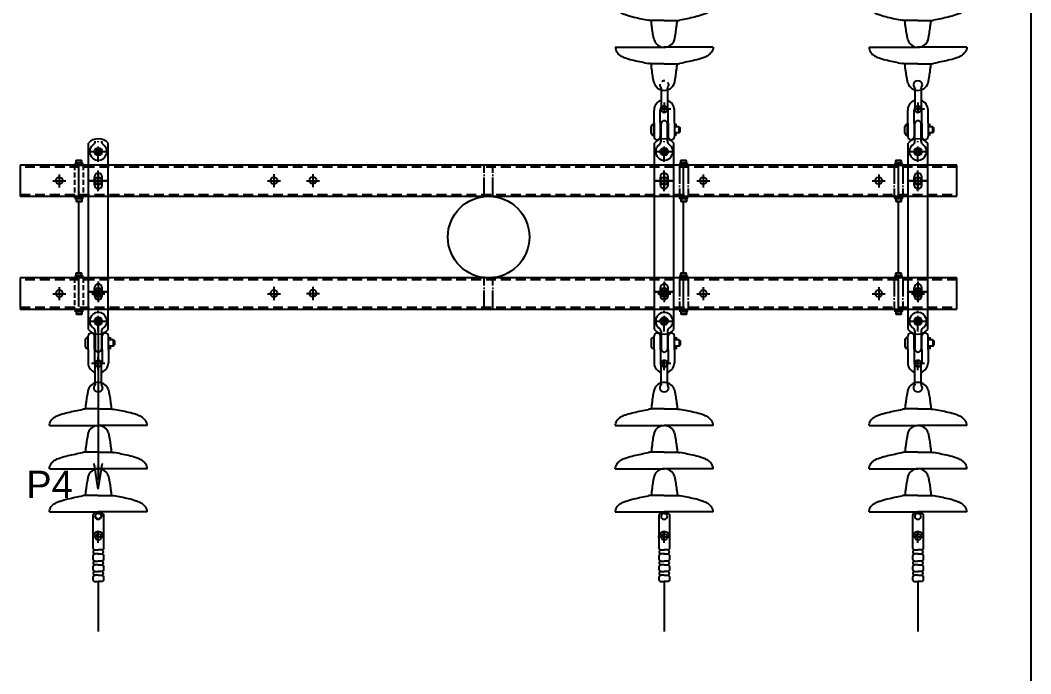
# Model space of a CAD drawing. Header units: millimetres. Extents: x 2635 to 48045, y -9970 to 7555.
# Drawn here: x 38176 to 40765, y 2027 to 3700 of the extents above; entities that cross this region are included whole.
import ezdxf

# ---------------------------------------------------------------- set-up
doc = ezdxf.new("R2010")
doc.units = ezdxf.units.MM
for name, pattern in [('ACAD_ISO03W100', [30, 12, -18]), ('ACAD_ISO04W100', [30, 24, -3, 0, -3]), ('DASHDOTX2', [50.8, 25.4, -12.7, 0, -12.7]), ('DASHED2', [9.525, 6.35, -3.175])]:
    doc.linetypes.add(name, pattern=pattern)
doc.styles.add('Standard_1', font='VHELVEN_0.TTF')

msp = doc.modelspace()

# ---------------------------------------------------------------- hatches: boundary and pattern name
h = msp.add_hatch(color=140)
edge = h.paths.add_edge_path()
edge.add_arc((38376.257, 3363.887), 9.957, 0, 360)
h = msp.add_hatch(color=140)
edge = h.paths.add_edge_path()
edge.add_arc((39826.257, 3363.887), 9.957, 0, 360)
h = msp.add_hatch(color=140)
edge = h.paths.add_edge_path()
edge.add_arc((40476.257, 3363.887), 9.957, 0, 360)
h = msp.add_hatch(color=6)
h.paths.add_polyline_path([(38365.492, 2565.374), (38376.287, 2555.285), (38387.081, 2565.374), (38376.287, 2499.832)])
edge = h.paths.add_edge_path()
edge.add_line((38376.287, 2929.887), (38376.287, 2522.689))
h = msp.add_hatch(color=140)
edge = h.paths.add_edge_path()
edge.add_arc((38376.287, 2929.887), 9.957, 0, 360)
h = msp.add_hatch(color=140)
edge = h.paths.add_edge_path()
edge.add_arc((39826.287, 2929.887), 9.957, 0, 360)
h = msp.add_hatch(color=140)
edge = h.paths.add_edge_path()
edge.add_arc((40476.287, 2929.887), 9.957, 0, 360)

# ---------------------------------------------------------------- linework, layer by layer
at = {"color": 2}
for p, q in [((40765.404, 7365.957), (40765.404, 365.957)), ((38326.562, 3052.68), (38326.562, 3236.465)), ((39875.796, 3052.68), (39875.796, 3236.465)), ((40426.562, 3052.68), (40426.562, 3236.465))]:
    msp.add_line(p, q, dxfattribs=at)
at = {"color": 140}
for p, q in [((39818.257, 3525.484), (39818.257, 3526.702)), ((39818.257, 3525.484), (39818.257, 3472.427)), ((39834.257, 3525.484), (39834.257, 3526.702)), ((39834.257, 3525.484), (39834.257, 3472.427)), ((40468.257, 3525.484), (40468.257, 3526.702)), ((40468.257, 3525.484), (40468.257, 3472.427)), ((40484.257, 3525.484), (40484.257, 3526.702)), ((40484.257, 3525.484), (40484.257, 3472.427)), ((39800.257, 3436.391), (39800.257, 3470.427)), ((39816.257, 3436.391), (39816.257, 3470.427)), ((39836.257, 3436.391), (39836.257, 3470.427)), ((39852.257, 3436.391), (39852.257, 3470.427)), ((40450.257, 3436.391), (40450.257, 3470.427)), ((40466.257, 3436.391), (40466.257, 3470.427)), ((40486.257, 3436.391), (40486.257, 3470.427)), ((40502.257, 3436.391), (40502.257, 3470.427)), ((39792.763, 3411.482), (39792.763, 3428.303)), ((39797.763, 3433.303), (39798.55, 3433.303)), ((39799.233, 3402.355), (39799.233, 3436.391)), ((39800.257, 3436.391), (39800.257, 3402.355)), ((39816.257, 3436.391), (39816.257, 3402.355)), ((39818.257, 3427.639), (39816.257, 3427.639)), ((39818.257, 3390.487), (39818.257, 3435.035)), ((39834.257, 3390.487), (39834.257, 3435.035)), ((39836.257, 3427.639), (39834.257, 3427.639)), ((39836.257, 3436.391), (39836.257, 3402.355)), ((39852.257, 3436.391), (39852.257, 3402.355)), ((39864.377, 3427.639), (39852.257, 3427.639)), ((39856.621, 3427.639), (39856.621, 3435.353)), ((39864.377, 3411.639), (39864.377, 3427.639)), ((39864.377, 3427.639), (39867.377, 3424.639)), ((39867.377, 3414.639), (39867.377, 3424.639)), ((40442.763, 3411.482), (40442.763, 3428.303)), ((40447.763, 3433.303), (40448.55, 3433.303)), ((40449.233, 3402.355), (40449.233, 3436.391)), ((40450.257, 3436.391), (40450.257, 3402.355)), ((40466.257, 3436.391), (40466.257, 3402.355)), ((40468.257, 3427.639), (40466.257, 3427.639)), ((40468.257, 3390.487), (40468.257, 3435.035)), ((40484.257, 3390.487), (40484.257, 3435.035)), ((40486.257, 3427.639), (40484.257, 3427.639)), ((40486.257, 3436.391), (40486.257, 3402.355)), ((40502.257, 3436.391), (40502.257, 3402.355)), ((40514.377, 3427.639), (40502.257, 3427.639)), ((40506.621, 3427.639), (40506.621, 3435.353)), ((40514.377, 3411.639), (40514.377, 3427.639)), ((40514.377, 3427.639), (40517.377, 3424.639)), ((40517.377, 3414.639), (40517.377, 3424.639)), ((39797.763, 3406.482), (39798.55, 3406.482)), ((39818.257, 3411.639), (39816.257, 3411.639)), ((39836.257, 3411.639), (39834.257, 3411.639)), ((39864.377, 3411.639), (39852.257, 3411.639)), ((39856.621, 3405.115), (39856.621, 3411.639)), ((39864.377, 3411.639), (39867.377, 3414.639)), ((40447.763, 3406.482), (40448.55, 3406.482)), ((40468.257, 3411.639), (40466.257, 3411.639)), ((40486.257, 3411.639), (40484.257, 3411.639)), ((40514.377, 3411.639), (40502.257, 3411.639)), ((40506.621, 3405.115), (40506.621, 3411.639)), ((40514.377, 3411.639), (40517.377, 3414.639)), ((38349.716, 3363.887), (38402.799, 3363.887)), ((39799.716, 3363.887), (39852.799, 3363.887)), ((40449.716, 3363.887), (40502.799, 3363.887)), ((38315.126, 3332.904), (38337.142, 3332.904)), ((38337.998, 3332.904), (38315.982, 3332.904)), ((38337.998, 3328.004), (38315.982, 3328.004)), ((38376.257, 3262.253), (38376.257, 3315.336)), ((38376.257, 3262.253), (38376.257, 3315.336)), ((38376.257, 3262.253), (38376.257, 3315.336)), ((39826.257, 3262.253), (39826.257, 3315.336)), ((39826.257, 3262.253), (39826.257, 3315.336)), ((39826.257, 3262.253), (39826.257, 3315.336)), ((39864.361, 3332.904), (39886.376, 3332.904)), ((39887.232, 3332.904), (39865.217, 3332.904)), ((39887.232, 3328.004), (39865.217, 3328.004)), ((40415.126, 3332.904), (40437.142, 3332.904)), ((40437.998, 3332.904), (40415.982, 3332.904)), ((40437.998, 3328.004), (40415.982, 3328.004)), ((40476.257, 3262.253), (40476.257, 3315.336)), ((40476.257, 3262.253), (40476.257, 3315.336)), ((40476.257, 3262.253), (40476.257, 3315.336)), ((38402.799, 3288.794), (38349.716, 3288.794)), ((38402.799, 3288.794), (38349.716, 3288.794)), ((38349.716, 3288.794), (38402.799, 3288.794)), ((38349.716, 3288.794), (38402.799, 3288.794)), ((38366.3, 3278.751), (38366.3, 3298.837)), ((38386.214, 3278.751), (38386.214, 3298.837)), ((39799.716, 3288.794), (39852.799, 3288.794)), ((39799.716, 3288.794), (39852.799, 3288.794)), ((39852.799, 3288.794), (39799.716, 3288.794)), ((39852.799, 3288.794), (39799.716, 3288.794)), ((39816.3, 3278.751), (39816.3, 3298.837)), ((39836.214, 3278.751), (39836.214, 3298.837)), ((40449.716, 3288.794), (40502.799, 3288.794)), ((40449.716, 3288.794), (40502.799, 3288.794)), ((40502.799, 3288.794), (40449.716, 3288.794)), ((40502.799, 3288.794), (40449.716, 3288.794)), ((40466.3, 3278.751), (40466.3, 3298.837)), ((40486.214, 3278.751), (40486.214, 3298.837)), ((38312.881, 3249.383), (38338.016, 3249.383)), ((38340.243, 3249.383), (38315.108, 3249.383)), ((38315.584, 3244.955), (38337.599, 3244.955)), ((38338.455, 3244.955), (38316.44, 3244.955)), ((39862.116, 3249.383), (39887.25, 3249.383)), ((39889.477, 3249.383), (39864.342, 3249.383)), ((39864.818, 3244.955), (39886.833, 3244.955)), ((39887.689, 3244.955), (39865.674, 3244.955)), ((40412.881, 3249.383), (40438.016, 3249.383)), ((40440.243, 3249.383), (40415.108, 3249.383)), ((40415.584, 3244.955), (40437.599, 3244.955)), ((40438.455, 3244.955), (40416.44, 3244.955)), ((38315.126, 3044.19), (38337.142, 3044.19)), ((38337.998, 3044.19), (38315.982, 3044.19)), ((38376.257, 3031.522), (38376.257, 2978.439)), ((38376.257, 3031.522), (38376.257, 2978.439)), ((39826.257, 3031.522), (39826.257, 2978.439)), ((39826.257, 3031.522), (39826.257, 2978.439)), ((39864.361, 3044.19), (39886.376, 3044.19)), ((39887.232, 3044.19), (39865.217, 3044.19)), ((40415.126, 3044.19), (40437.142, 3044.19)), ((40437.998, 3044.19), (40415.982, 3044.19)), ((40476.257, 3031.522), (40476.257, 2978.439)), ((40476.257, 3031.522), (40476.257, 2978.439)), ((38402.799, 3004.98), (38349.716, 3004.98)), ((38349.716, 3004.98), (38402.799, 3004.98)), ((38349.716, 3004.98), (38402.799, 3004.98)), ((38366.3, 2994.937), (38366.3, 3015.024)), ((38386.214, 2994.937), (38386.214, 3015.024)), ((39799.716, 3004.98), (39852.799, 3004.98)), ((39799.716, 3004.98), (39852.799, 3004.98)), ((39852.799, 3004.98), (39799.716, 3004.98)), ((39816.3, 2994.937), (39816.3, 3015.024)), ((39836.214, 2994.937), (39836.214, 3015.024)), ((40449.716, 3004.98), (40502.799, 3004.98)), ((40449.716, 3004.98), (40502.799, 3004.98)), ((40502.799, 3004.98), (40449.716, 3004.98)), ((40466.3, 2994.937), (40466.3, 3015.024)), ((40486.214, 2994.937), (40486.214, 3015.024)), ((38315.584, 2956.241), (38337.599, 2956.241)), ((38338.455, 2956.241), (38316.44, 2956.241)), ((39864.818, 2956.241), (39886.833, 2956.241)), ((39887.689, 2956.241), (39865.674, 2956.241)), ((40415.584, 2956.241), (40437.599, 2956.241)), ((40438.455, 2956.241), (40416.44, 2956.241)), ((38349.716, 2929.887), (38402.799, 2929.887)), ((39799.716, 2929.887), (39852.799, 2929.887)), ((40449.716, 2929.887), (40502.799, 2929.887)), ((39818.287, 2903.287), (39818.287, 2858.739)), ((39834.287, 2903.287), (39834.287, 2858.739)), ((40468.287, 2903.287), (40468.287, 2858.739)), ((40484.287, 2903.287), (40484.287, 2858.739)), ((39792.793, 2882.293), (39792.793, 2865.471)), ((39797.793, 2887.293), (39798.579, 2887.293)), ((39799.262, 2891.42), (39799.262, 2857.384)), ((39800.287, 2857.384), (39800.287, 2891.42)), ((39816.287, 2857.384), (39816.287, 2891.42)), ((39818.287, 2882.136), (39816.287, 2882.136)), ((39836.287, 2882.136), (39834.287, 2882.136)), ((39836.287, 2857.384), (39836.287, 2891.42)), ((39852.287, 2857.384), (39852.287, 2891.42)), ((39864.407, 2882.136), (39852.287, 2882.136)), ((39856.65, 2888.66), (39856.65, 2882.136)), ((39864.407, 2882.136), (39864.407, 2866.136)), ((39864.407, 2882.136), (39867.407, 2879.136)), ((39867.407, 2879.136), (39867.407, 2869.136)), ((40442.793, 2882.293), (40442.793, 2865.471)), ((40447.793, 2887.293), (40448.579, 2887.293)), ((40449.262, 2891.42), (40449.262, 2857.384)), ((40450.287, 2857.384), (40450.287, 2891.42)), ((40466.287, 2857.384), (40466.287, 2891.42)), ((40468.287, 2882.136), (40466.287, 2882.136)), ((40486.287, 2882.136), (40484.287, 2882.136)), ((40486.287, 2857.384), (40486.287, 2891.42)), ((40502.287, 2857.384), (40502.287, 2891.42)), ((40514.407, 2882.136), (40502.287, 2882.136)), ((40506.65, 2888.66), (40506.65, 2882.136)), ((40514.407, 2882.136), (40514.407, 2866.136)), ((40514.407, 2882.136), (40517.407, 2879.136)), ((40517.407, 2879.136), (40517.407, 2869.136)), ((39797.793, 2860.471), (39798.579, 2860.471)), ((39800.287, 2857.384), (39800.287, 2823.347)), ((39818.287, 2866.136), (39816.287, 2866.136)), ((39816.287, 2857.384), (39816.287, 2823.347)), ((39836.287, 2866.136), (39834.287, 2866.136)), ((39836.287, 2857.384), (39836.287, 2823.347)), ((39864.407, 2866.136), (39852.287, 2866.136)), ((39852.287, 2857.384), (39852.287, 2823.347)), ((39856.65, 2866.136), (39856.65, 2858.421)), ((39864.407, 2866.136), (39867.407, 2869.136)), ((40447.793, 2860.471), (40448.579, 2860.471)), ((40450.287, 2857.384), (40450.287, 2823.347)), ((40468.287, 2866.136), (40466.287, 2866.136)), ((40466.287, 2857.384), (40466.287, 2823.347)), ((40486.287, 2866.136), (40484.287, 2866.136)), ((40486.287, 2857.384), (40486.287, 2823.347)), ((40514.407, 2866.136), (40502.287, 2866.136)), ((40502.287, 2857.384), (40502.287, 2823.347)), ((40506.65, 2866.136), (40506.65, 2858.421)), ((40514.407, 2866.136), (40517.407, 2869.136)), ((39818.287, 2768.291), (39818.287, 2821.347)), ((39834.287, 2768.291), (39834.287, 2821.347)), ((40468.287, 2768.291), (40468.287, 2821.347)), ((40484.287, 2768.291), (40484.287, 2821.347)), ((39818.287, 2768.291), (39818.287, 2767.073)), ((39834.287, 2768.291), (39834.287, 2767.073)), ((40468.287, 2768.291), (40468.287, 2767.073)), ((40484.287, 2768.291), (40484.287, 2767.073)), ((39821.283, 2441.27), (39821.283, 2436.81)), ((39831.291, 2441.27), (39831.291, 2436.81)), ((40471.283, 2441.27), (40471.283, 2436.81)), ((40481.291, 2441.27), (40481.291, 2436.81)), ((39826.302, 2362.451), (39826.302, 2393.07)), ((40476.302, 2362.451), (40476.302, 2393.07)), ((39826.302, 2377.34), (39810.302, 2377.34)), ((39826.302, 2377.34), (39842.302, 2377.34)), ((40476.302, 2377.34), (40460.302, 2377.34)), ((40476.302, 2377.34), (40492.302, 2377.34)), ((39826.302, 2263.179), (39826.302, 2134.925)), ((40476.302, 2263.179), (40476.302, 2134.925))]:
    msp.add_line(p, q, dxfattribs=at)
at = {"color": 140, "linetype": 'DASHDOTX2'}
for p, q in [((39843.346, 3472.427), (39809.169, 3472.427)), ((39826.257, 3489.516), (39826.257, 3455.339)), ((40493.346, 3472.427), (40459.169, 3472.427)), ((40476.257, 3489.516), (40476.257, 3455.339)), ((38376.257, 3337.346), (38376.257, 3390.429)), ((39826.257, 3337.346), (39826.257, 3390.429)), ((40476.257, 3337.346), (40476.257, 3390.429)), ((38376.257, 2903.346), (38376.257, 2956.429)), ((39826.257, 2903.346), (39826.257, 2956.429)), ((40476.257, 2903.346), (40476.257, 2956.429)), ((39826.287, 2804.259), (39826.287, 2838.436)), ((40476.287, 2804.259), (40476.287, 2838.436)), ((39843.375, 2821.347), (39809.198, 2821.347)), ((40493.375, 2821.347), (40459.198, 2821.347))]:
    msp.add_line(p, q, dxfattribs=at)
for p, q in [((38351.257, 2908.347), (38351.257, 3385.428)), ((38401.257, 2908.347), (38401.257, 3385.428)), ((39801.257, 2908.347), (39801.257, 3385.428)), ((39851.257, 2908.347), (39851.257, 3385.428)), ((40451.257, 2908.347), (40451.257, 3385.428)), ((40501.257, 2908.347), (40501.257, 3385.428)), ((38326.562, 3251.294), (38326.562, 3326.294)), ((39875.796, 3251.294), (39875.796, 3326.294)), ((40426.562, 3251.294), (40426.562, 3326.294)), ((38326.562, 3052.68), (38326.562, 3236.465)), ((39875.796, 3052.68), (39875.796, 3236.465)), ((40426.562, 3052.68), (40426.562, 3236.465)), ((38326.562, 2967.48), (38326.562, 3042.48)), ((39875.796, 2967.48), (39875.796, 3042.48)), ((40426.562, 2967.48), (40426.562, 3042.48))]:
    msp.add_line(p, q)
at = {"color": 7}
for p, q in [((40576.257, 3329.483), (38176.257, 3329.483)), ((38176.257, 3329.483), (38176.257, 3249.483)), ((40576.257, 3249.483), (40576.257, 3329.483)), ((38176.257, 3249.483), (40576.257, 3249.483)), ((40576.257, 3040.669), (38176.257, 3040.669)), ((38176.257, 3040.669), (38176.257, 2960.669)), ((40576.257, 2960.669), (40576.257, 3040.669)), ((38176.257, 2960.669), (40576.257, 2960.669)), ((38376.287, 2499.832), (38365.492, 2565.374))]:
    msp.add_line(p, q, dxfattribs=at)
at = {"color": 140, "linetype": 'DASHED2', "ltscale": 4}
for p, q in [((40576.257, 3324.483), (38176.257, 3324.483)), ((38176.257, 3254.483), (40576.257, 3254.483)), ((40576.257, 3035.669), (38176.257, 3035.669)), ((38176.257, 2965.669), (40576.257, 2965.669))]:
    msp.add_line(p, q, dxfattribs=at)
at = {"color": 140, "linetype": 'DASHED2', "ltscale": 2}
for p, q in [((38315.257, 3329.483), (38315.257, 3249.483)), ((38337.257, 3329.483), (38337.257, 3249.483)), ((38315.257, 3040.669), (38315.257, 2960.669)), ((38337.257, 3040.669), (38337.257, 2960.669))]:
    msp.add_line(p, q, dxfattribs=at)
at = {"color": 140, "linetype": 'ACAD_ISO04W100', "ltscale": 2}
for p, q in [((39365.257, 3249.483), (39365.257, 3329.483)), ((39387.257, 3249.483), (39387.257, 3329.483)), ((39865.257, 3329.483), (39865.257, 3249.483)), ((39887.257, 3329.483), (39887.257, 3249.483)), ((40415.257, 3329.483), (40415.257, 3249.483)), ((40437.257, 3329.483), (40437.257, 3249.483)), ((38259.56, 3288.794), (38292.955, 3288.794)), ((38276.257, 3305.492), (38276.257, 3272.097)), ((38359.56, 3288.794), (38392.955, 3288.794)), ((38376.257, 3305.492), (38376.257, 3272.097)), ((38809.56, 3288.794), (38842.955, 3288.794)), ((38826.257, 3306.181), (38826.257, 3272.786)), ((38909.56, 3289.483), (38942.955, 3289.483)), ((38926.257, 3306.181), (38926.257, 3272.786)), ((39809.56, 3288.794), (39842.955, 3288.794)), ((39826.257, 3305.492), (39826.257, 3272.097)), ((39909.56, 3288.794), (39942.955, 3288.794)), ((39926.257, 3305.492), (39926.257, 3272.097)), ((40358.98, 3288.794), (40392.375, 3288.794)), ((40375.677, 3305.492), (40375.677, 3272.097)), ((40459.56, 3288.794), (40492.955, 3288.794)), ((40476.257, 3305.492), (40476.257, 3272.097)), ((39365.257, 2960.669), (39365.257, 3040.669)), ((39387.257, 2960.669), (39387.257, 3040.669)), ((39865.257, 3040.669), (39865.257, 2960.669)), ((39887.257, 3040.669), (39887.257, 2960.669)), ((40415.257, 3040.669), (40415.257, 2960.669)), ((40437.257, 3040.669), (40437.257, 2960.669)), ((38276.257, 3016.678), (38276.257, 2983.283)), ((38376.257, 3016.678), (38376.257, 2983.283)), ((38826.257, 3017.367), (38826.257, 2983.972)), ((38926.257, 3017.367), (38926.257, 2983.972)), ((39826.257, 3016.678), (39826.257, 2983.283)), ((39926.257, 3016.678), (39926.257, 2983.283)), ((40375.677, 3016.678), (40375.677, 2983.283)), ((40476.257, 3016.678), (40476.257, 2983.283)), ((38259.56, 2999.98), (38292.955, 2999.98)), ((38359.56, 2999.98), (38392.955, 2999.98)), ((38809.56, 2999.98), (38842.955, 2999.98)), ((38909.56, 3000.669), (38942.955, 3000.669)), ((39809.56, 2999.98), (39842.955, 2999.98)), ((39909.56, 2999.98), (39942.955, 2999.98)), ((40358.98, 2999.98), (40392.375, 2999.98)), ((40459.56, 2999.98), (40492.955, 2999.98))]:
    msp.add_line(p, q, dxfattribs=at)
at = {"color": 6}
for p, q in [((38376.287, 2929.887), (38376.287, 2522.689)), ((38376.287, 2499.832), (38387.081, 2565.374))]:
    msp.add_line(p, q, dxfattribs=at)
at = {"color": 240}
for p, q in [((38368.287, 2903.287), (38368.287, 2858.739)), ((38384.287, 2903.287), (38384.287, 2858.739)), ((38342.793, 2882.293), (38342.793, 2865.471)), ((38347.793, 2887.293), (38348.579, 2887.293)), ((38349.262, 2891.42), (38349.262, 2857.384)), ((38350.287, 2857.384), (38350.287, 2891.42)), ((38366.287, 2857.384), (38366.287, 2891.42)), ((38368.287, 2882.136), (38366.287, 2882.136)), ((38386.287, 2882.136), (38384.287, 2882.136)), ((38386.287, 2857.384), (38386.287, 2891.42)), ((38402.287, 2857.384), (38402.287, 2891.42)), ((38414.407, 2882.136), (38402.287, 2882.136)), ((38406.65, 2888.66), (38406.65, 2882.136)), ((38414.407, 2882.136), (38414.407, 2866.136)), ((38414.407, 2882.136), (38417.407, 2879.136)), ((38417.407, 2879.136), (38417.407, 2869.136)), ((38347.793, 2860.471), (38348.579, 2860.471)), ((38350.287, 2857.384), (38350.287, 2823.347)), ((38368.287, 2866.136), (38366.287, 2866.136)), ((38366.287, 2857.384), (38366.287, 2823.347)), ((38386.287, 2866.136), (38384.287, 2866.136)), ((38386.287, 2857.384), (38386.287, 2823.347)), ((38414.407, 2866.136), (38402.287, 2866.136)), ((38402.287, 2857.384), (38402.287, 2823.347)), ((38406.65, 2866.136), (38406.65, 2858.421)), ((38414.407, 2866.136), (38417.407, 2869.136)), ((38376.287, 2804.259), (38376.287, 2838.436)), ((38393.375, 2821.347), (38359.198, 2821.347)), ((38368.287, 2768.291), (38368.287, 2821.347)), ((38384.287, 2768.291), (38384.287, 2821.347)), ((38368.287, 2768.291), (38368.287, 2767.073)), ((38384.287, 2768.291), (38384.287, 2767.073)), ((38371.283, 2441.27), (38371.283, 2436.81)), ((38381.291, 2441.27), (38381.291, 2436.81)), ((38365.492, 2432.127), (38376.287, 2422.038)), ((38387.081, 2432.127), (38376.287, 2422.038)), ((38376.302, 2362.451), (38376.302, 2393.07)), ((38376.302, 2377.34), (38360.302, 2377.34)), ((38376.302, 2377.34), (38392.302, 2377.34)), ((38376.302, 2263.179), (38376.302, 2134.925))]:
    msp.add_line(p, q, dxfattribs=at)
at = {"color": 140}
for points in [[(39700.919, 3741.892, 0.12646389), (39704.522, 3729.978, 0.06685663), (39710.932, 3722.861, 0.06371024), (39718.588, 3717.879, 0.04467711), (39729.449, 3713.786, 0.03200233), (39748.491, 3708.317, 0.0086151), (39786.007, 3700.343)], [(39951.596, 3741.892, -0.12646389), (39947.992, 3729.978, -0.06685663), (39941.583, 3722.861, -0.06371024), (39933.927, 3717.879, -0.04467711), (39923.065, 3713.786, -0.03200233), (39904.023, 3708.317, -0.0086151), (39866.508, 3700.343)], [(40350.919, 3741.892, 0.12646389), (40354.522, 3729.978, 0.06685663), (40360.932, 3722.861, 0.06371024), (40368.588, 3717.879, 0.04467711), (40379.449, 3713.786, 0.03200233), (40398.491, 3708.317, 0.0086151), (40436.007, 3700.343)], [(40601.596, 3741.892, -0.12646389), (40597.992, 3729.978, -0.06685663), (40591.583, 3722.861, -0.06371024), (40583.927, 3717.879, -0.04467711), (40573.065, 3713.786, -0.03200233), (40554.023, 3708.317, -0.0086151), (40516.508, 3700.343)], [(39826.331, 3699.421), (39793.36, 3699.421, -0.03315086), (39790.017, 3699.642, -0.01624071), (39787.684, 3700.031, -0.09633496), (39786.712, 3700.248, 0.05077985), (39786.007, 3700.343, 0.64695834)], [(39793.904, 3689.218, -0.05512231), (39793.36, 3699.421, 7.38166631)], [(39800.205, 3650.021), (39797.456, 3664.631, -0.01898779), (39795.252, 3679.42, 0.01335448), (39793.904, 3689.218, 6.60090783)], [(39826.184, 3699.421), (39859.155, 3699.421, 0.03315086), (39862.498, 3699.642, 0.01624071), (39864.83, 3700.031, 0.09633496), (39865.802, 3700.248, -0.05077985), (39866.508, 3700.343, -0.64695834)], [(39852.31, 3650.021), (39855.058, 3664.631, 0.01898779), (39857.263, 3679.42, -0.01335448), (39858.611, 3689.218, -6.60090783)], [(39858.611, 3689.218, 0.05512231), (39859.155, 3699.421, -7.38166631)], [(40476.331, 3699.421), (40443.36, 3699.421, -0.03315086), (40440.017, 3699.642, -0.01624071), (40437.684, 3700.031, -0.09633496), (40436.712, 3700.248, 0.05077985), (40436.007, 3700.343, 0.64695834)], [(40443.904, 3689.218, -0.05512231), (40443.36, 3699.421, 7.38166631)], [(40450.205, 3650.021), (40447.456, 3664.631, -0.01898779), (40445.252, 3679.42, 0.01335448), (40443.904, 3689.218, 6.60090783)], [(40476.184, 3699.421), (40509.155, 3699.421, 0.03315086), (40512.498, 3699.642, 0.01624071), (40514.83, 3700.031, 0.09633496), (40515.802, 3700.248, -0.05077985), (40516.508, 3700.343, -0.64695834)], [(40502.31, 3650.021), (40505.058, 3664.631, 0.01898779), (40507.263, 3679.42, -0.01335448), (40508.611, 3689.218, -6.60090783)], [(40508.611, 3689.218, 0.05512231), (40509.155, 3699.421, -7.38166631)], [(39700.919, 3631.28, 0.12646389), (39704.522, 3619.366, 0.06685663), (39710.932, 3612.248, 0.06371024), (39718.588, 3607.266, 0.04467711), (39729.449, 3603.174, 0.03200233), (39748.491, 3597.704, 0.0086151), (39786.007, 3589.73)], [(39951.596, 3631.28, -0.12646389), (39947.992, 3619.366, -0.06685663), (39941.583, 3612.248, -0.06371024), (39933.927, 3607.266, -0.04467711), (39923.065, 3603.174, -0.03200233), (39904.023, 3597.704, -0.0086151), (39866.508, 3589.73)], [(40350.919, 3631.28, 0.12646389), (40354.522, 3619.366, 0.06685663), (40360.932, 3612.248, 0.06371024), (40368.588, 3607.266, 0.04467711), (40379.449, 3603.174, 0.03200233), (40398.491, 3597.704, 0.0086151), (40436.007, 3589.73)], [(40601.596, 3631.28, -0.12646389), (40597.992, 3619.366, -0.06685663), (40591.583, 3612.248, -0.06371024), (40583.927, 3607.266, -0.04467711), (40573.065, 3603.174, -0.03200233), (40554.023, 3597.704, -0.0086151), (40516.508, 3589.73)], [(39826.331, 3588.808), (39793.36, 3588.808, -0.03315086), (39790.017, 3589.03, -0.01624071), (39787.684, 3589.418, -0.09633496), (39786.712, 3589.635, 0.05077985), (39786.007, 3589.73, 0.64695834)], [(39793.904, 3578.606, -0.05512231), (39793.36, 3588.808, 7.38166631)], [(39800.205, 3539.409), (39797.456, 3554.018, -0.01898779), (39795.252, 3568.807, 0.01335448), (39793.904, 3578.606, 6.60090783)], [(39826.184, 3588.808), (39859.155, 3588.808, 0.03315086), (39862.498, 3589.03, 0.01624071), (39864.83, 3589.418, 0.09633496), (39865.802, 3589.635, -0.05077985), (39866.508, 3589.73, -0.64695834)], [(39852.31, 3539.409), (39855.058, 3554.018, 0.01898779), (39857.263, 3568.807, -0.01335448), (39858.611, 3578.606, -6.60090783)], [(39858.611, 3578.606, 0.05512231), (39859.155, 3588.808, -7.38166631)], [(40476.331, 3588.808), (40443.36, 3588.808, -0.03315086), (40440.017, 3589.03, -0.01624071), (40437.684, 3589.418, -0.09633496), (40436.712, 3589.635, 0.05077985), (40436.007, 3589.73, 0.64695834)], [(40443.904, 3578.606, -0.05512231), (40443.36, 3588.808, 7.38166631)], [(40450.205, 3539.409), (40447.456, 3554.018, -0.01898779), (40445.252, 3568.807, 0.01335448), (40443.904, 3578.606, 6.60090783)], [(40476.184, 3588.808), (40509.155, 3588.808, 0.03315086), (40512.498, 3589.03, 0.01624071), (40514.83, 3589.418, 0.09633496), (40515.802, 3589.635, -0.05077985), (40516.508, 3589.73, -0.64695834)], [(40502.31, 3539.409), (40505.058, 3554.018, 0.01898779), (40507.263, 3568.807, -0.01335448), (40508.611, 3578.606, -6.60090783)], [(40508.611, 3578.606, 0.05512231), (40509.155, 3588.808, -7.38166631)], [(39800.234, 2754.366), (39797.486, 2739.756, 0.01898779), (39795.281, 2724.967, -0.01335448), (39793.934, 2715.169, -6.60090783)], [(39852.34, 2754.366), (39855.088, 2739.756, -0.01898779), (39857.292, 2724.967, 0.01335448), (39858.64, 2715.169, 6.60090783)], [(40450.234, 2754.366), (40447.486, 2739.756, 0.01898779), (40445.281, 2724.967, -0.01335448), (40443.934, 2715.169, -6.60090783)], [(40502.34, 2754.366), (40505.088, 2739.756, -0.01898779), (40507.292, 2724.967, 0.01335448), (40508.64, 2715.169, 6.60090783)], [(39700.948, 2662.495, -0.12646389), (39704.552, 2674.409, -0.06685663), (39710.961, 2681.526, -0.06371024), (39718.618, 2686.509, -0.04467711), (39729.479, 2690.601, -0.03200233), (39748.521, 2696.071, -0.0086151), (39786.037, 2704.045)], [(39826.361, 2704.967), (39793.389, 2704.967, 0.03315086), (39790.046, 2704.745, 0.01624071), (39787.714, 2704.356, 0.09633496), (39786.742, 2704.14, -0.05077985), (39786.037, 2704.045, -0.64695834)], [(39793.934, 2715.169, 0.05512231), (39793.389, 2704.967, -7.38166631)], [(39826.213, 2704.967), (39859.184, 2704.967, -0.03315086), (39862.527, 2704.745, -0.01624071), (39864.86, 2704.356, -0.09633496), (39865.832, 2704.14, 0.05077985), (39866.537, 2704.045, 0.64695834)], [(39858.64, 2715.169, -0.05512231), (39859.184, 2704.967, 7.38166631)], [(39951.626, 2662.495, 0.12646389), (39948.022, 2674.409, 0.06685663), (39941.612, 2681.526, 0.06371024), (39933.956, 2686.509, 0.04467711), (39923.095, 2690.601, 0.03200233), (39904.053, 2696.071, 0.0086151), (39866.537, 2704.045)], [(40350.948, 2662.495, -0.12646389), (40354.552, 2674.409, -0.06685663), (40360.961, 2681.526, -0.06371024), (40368.618, 2686.509, -0.04467711), (40379.479, 2690.601, -0.03200233), (40398.521, 2696.071, -0.0086151), (40436.037, 2704.045)], [(40476.361, 2704.967), (40443.389, 2704.967, 0.03315086), (40440.046, 2704.745, 0.01624071), (40437.714, 2704.356, 0.09633496), (40436.742, 2704.14, -0.05077985), (40436.037, 2704.045, -0.64695834)], [(40443.934, 2715.169, 0.05512231), (40443.389, 2704.967, -7.38166631)], [(40476.213, 2704.967), (40509.184, 2704.967, -0.03315086), (40512.527, 2704.745, -0.01624071), (40514.86, 2704.356, -0.09633496), (40515.832, 2704.14, 0.05077985), (40516.537, 2704.045, 0.64695834)], [(40508.64, 2715.169, -0.05512231), (40509.184, 2704.967, 7.38166631)], [(40601.626, 2662.495, 0.12646389), (40598.022, 2674.409, 0.06685663), (40591.612, 2681.526, 0.06371024), (40583.956, 2686.509, 0.04467711), (40573.095, 2690.601, 0.03200233), (40554.053, 2696.071, 0.0086151), (40516.537, 2704.045)], [(39800.234, 2643.754), (39797.486, 2629.144, 0.01898779), (39795.281, 2614.355, -0.01335448), (39793.934, 2604.556, -6.60090783)], [(39852.34, 2643.754), (39855.088, 2629.144, -0.01898779), (39857.292, 2614.355, 0.01335448), (39858.64, 2604.556, 6.60090783)], [(40450.234, 2643.754), (40447.486, 2629.144, 0.01898779), (40445.281, 2614.355, -0.01335448), (40443.934, 2604.556, -6.60090783)], [(40502.34, 2643.754), (40505.088, 2629.144, -0.01898779), (40507.292, 2614.355, 0.01335448), (40508.64, 2604.556, 6.60090783)], [(39700.948, 2551.882, -0.12646389), (39704.552, 2563.796, -0.06685663), (39710.961, 2570.914, -0.06371024), (39718.618, 2575.896, -0.04467711), (39729.479, 2579.988, -0.03200233), (39748.521, 2585.458, -0.0086151), (39786.037, 2593.432)], [(39826.361, 2594.354), (39793.389, 2594.354, 0.03315086), (39790.046, 2594.132, 0.01624071), (39787.714, 2593.744, 0.09633496), (39786.742, 2593.527, -0.05077985), (39786.037, 2593.432, -0.64695834)], [(39793.934, 2604.556, 0.05512231), (39793.389, 2594.354, -7.38166631)], [(39826.213, 2594.354), (39859.184, 2594.354, -0.03315086), (39862.527, 2594.132, -0.01624071), (39864.86, 2593.744, -0.09633496), (39865.832, 2593.527, 0.05077985), (39866.537, 2593.432, 0.64695834)], [(39858.64, 2604.556, -0.05512231), (39859.184, 2594.354, 7.38166631)], [(39951.626, 2551.882, 0.12646389), (39948.022, 2563.796, 0.06685663), (39941.612, 2570.914, 0.06371024), (39933.956, 2575.896, 0.04467711), (39923.095, 2579.988, 0.03200233), (39904.053, 2585.458, 0.0086151), (39866.537, 2593.432)], [(40350.948, 2551.882, -0.12646389), (40354.552, 2563.796, -0.06685663), (40360.961, 2570.914, -0.06371024), (40368.618, 2575.896, -0.04467711), (40379.479, 2579.988, -0.03200233), (40398.521, 2585.458, -0.0086151), (40436.037, 2593.432)], [(40476.361, 2594.354), (40443.389, 2594.354, 0.03315086), (40440.046, 2594.132, 0.01624071), (40437.714, 2593.744, 0.09633496), (40436.742, 2593.527, -0.05077985), (40436.037, 2593.432, -0.64695834)], [(40443.934, 2604.556, 0.05512231), (40443.389, 2594.354, -7.38166631)], [(40476.213, 2594.354), (40509.184, 2594.354, -0.03315086), (40512.527, 2594.132, -0.01624071), (40514.86, 2593.744, -0.09633496), (40515.832, 2593.527, 0.05077985), (40516.537, 2593.432, 0.64695834)], [(40508.64, 2604.556, -0.05512231), (40509.184, 2594.354, 7.38166631)], [(40601.626, 2551.882, 0.12646389), (40598.022, 2563.796, 0.06685663), (40591.612, 2570.914, 0.06371024), (40583.956, 2575.896, 0.04467711), (40573.095, 2579.988, 0.03200233), (40554.053, 2585.458, 0.0086151), (40516.537, 2593.432)], [(39800.234, 2533.141), (39797.486, 2518.531, 0.01898779), (39795.281, 2503.742, -0.01335448), (39793.934, 2493.944, -6.60090783)], [(39852.34, 2533.141), (39855.088, 2518.531, -0.01898779), (39857.292, 2503.742, 0.01335448), (39858.64, 2493.944, 6.60090783)], [(40450.234, 2533.141), (40447.486, 2518.531, 0.01898779), (40445.281, 2503.742, -0.01335448), (40443.934, 2493.944, -6.60090783)], [(40502.34, 2533.141), (40505.088, 2518.531, -0.01898779), (40507.292, 2503.742, 0.01335448), (40508.64, 2493.944, 6.60090783)], [(39793.934, 2493.944, 0.05512231), (39793.389, 2483.742, -7.38166631)], [(39858.64, 2493.944, -0.05512231), (39859.184, 2483.742, 7.38166631)], [(40443.934, 2493.944, 0.05512231), (40443.389, 2483.742, -7.38166631)], [(40508.64, 2493.944, -0.05512231), (40509.184, 2483.742, 7.38166631)], [(39700.948, 2441.27, -0.12646389), (39704.552, 2453.184, -0.06685663), (39710.961, 2460.301, -0.06371024), (39718.618, 2465.283, -0.04467711), (39729.479, 2469.376, -0.03200233), (39748.521, 2474.846, -0.0086151), (39786.037, 2482.819)], [(39826.361, 2483.742), (39793.389, 2483.742, 0.03315086), (39790.046, 2483.52, 0.01624071), (39787.714, 2483.131, 0.09633496), (39786.742, 2482.914, -0.05077985), (39786.037, 2482.819, -0.64695834)], [(39826.213, 2483.742), (39859.184, 2483.742, -0.03315086), (39862.527, 2483.52, -0.01624071), (39864.86, 2483.131, -0.09633496), (39865.832, 2482.914, 0.05077985), (39866.537, 2482.819, 0.64695834)], [(39951.626, 2441.27, 0.12646389), (39948.022, 2453.184, 0.06685663), (39941.612, 2460.301, 0.06371024), (39933.956, 2465.283, 0.04467711), (39923.095, 2469.376, 0.03200233), (39904.053, 2474.846, 0.0086151), (39866.537, 2482.819)], [(40350.948, 2441.27, -0.12646389), (40354.552, 2453.184, -0.06685663), (40360.961, 2460.301, -0.06371024), (40368.618, 2465.283, -0.04467711), (40379.479, 2469.376, -0.03200233), (40398.521, 2474.846, -0.0086151), (40436.037, 2482.819)], [(40476.361, 2483.742), (40443.389, 2483.742, 0.03315086), (40440.046, 2483.52, 0.01624071), (40437.714, 2483.131, 0.09633496), (40436.742, 2482.914, -0.05077985), (40436.037, 2482.819, -0.64695834)], [(40476.213, 2483.742), (40509.184, 2483.742, -0.03315086), (40512.527, 2483.52, -0.01624071), (40514.86, 2483.131, -0.09633496), (40515.832, 2482.914, 0.05077985), (40516.537, 2482.819, 0.64695834)], [(40601.626, 2441.27, 0.12646389), (40598.022, 2453.184, 0.06685663), (40591.612, 2460.301, 0.06371024), (40583.956, 2465.283, 0.04467711), (40573.095, 2469.376, 0.03200233), (40554.053, 2474.846, 0.0086151), (40516.537, 2482.819)], [(39826.302, 2437.626), (39817.678, 2437.626, 0.41421356), (39812.678, 2432.626), (39812.678, 2348.995, 0.41421356), (39817.678, 2343.995), (39826.741, 2343.995)], [(39826.302, 2437.626), (39834.926, 2437.626, -0.41421356), (39839.926, 2432.626), (39839.926, 2348.995, -0.41421356), (39834.926, 2343.995), (39825.863, 2343.995)], [(40476.302, 2437.626), (40467.678, 2437.626, 0.41421356), (40462.678, 2432.626), (40462.678, 2348.995, 0.41421356), (40467.678, 2343.995), (40476.741, 2343.995)], [(40476.302, 2437.626), (40484.926, 2437.626, -0.41421356), (40489.926, 2432.626), (40489.926, 2348.995, -0.41421356), (40484.926, 2343.995), (40475.863, 2343.995)], [(39827.145, 2333.995), (39817.678, 2333.995, 0.41421356), (39812.678, 2328.995), (39812.678, 2320.55, 0.41421356), (39817.678, 2315.55), (39826.336, 2315.55)], [(39825.458, 2333.995), (39834.926, 2333.995, -0.41421356), (39839.926, 2328.995), (39839.926, 2320.55, -0.41421356), (39834.926, 2315.55), (39826.267, 2315.55)], [(40477.145, 2333.995), (40467.678, 2333.995, 0.41421356), (40462.678, 2328.995), (40462.678, 2320.55, 0.41421356), (40467.678, 2315.55), (40476.336, 2315.55)], [(40475.458, 2333.995), (40484.926, 2333.995, -0.41421356), (40489.926, 2328.995), (40489.926, 2320.55, -0.41421356), (40484.926, 2315.55), (40476.267, 2315.55)], [(39826.235, 2305.55), (39817.678, 2305.55, 0.41421356), (39812.678, 2300.55), (39812.678, 2294.177, 0.41421356), (39817.678, 2289.177), (39826.64, 2289.177)], [(39826.368, 2305.55), (39834.926, 2305.55, -0.41421356), (39839.926, 2300.55), (39839.926, 2294.177, -0.41421356), (39834.926, 2289.177), (39825.964, 2289.177)], [(40476.235, 2305.55), (40467.678, 2305.55, 0.41421356), (40462.678, 2300.55), (40462.678, 2294.177, 0.41421356), (40467.678, 2289.177), (40476.64, 2289.177)], [(40476.368, 2305.55), (40484.926, 2305.55, -0.41421356), (40489.926, 2300.55), (40489.926, 2294.177, -0.41421356), (40484.926, 2289.177), (40475.964, 2289.177)], [(39826.235, 2279.177), (39817.678, 2279.177, 0.41421356), (39812.678, 2274.177), (39812.678, 2268.179, 0.41421356), (39817.678, 2263.179), (39826.302, 2263.179)], [(39826.368, 2279.177), (39834.926, 2279.177, -0.41421356), (39839.926, 2274.177), (39839.926, 2268.179, -0.41421356), (39834.926, 2263.179), (39826.302, 2263.179)], [(40476.235, 2279.177), (40467.678, 2279.177, 0.41421356), (40462.678, 2274.177), (40462.678, 2268.179, 0.41421356), (40467.678, 2263.179), (40476.302, 2263.179)], [(40476.368, 2279.177), (40484.926, 2279.177, -0.41421356), (40489.926, 2274.177), (40489.926, 2268.179, -0.41421356), (40484.926, 2263.179), (40476.302, 2263.179)]]:
    msp.add_lwpolyline(points, format="xyb", dxfattribs=at)
for points in [[(39700.919, 3631.28), (39826.257, 3631.28)], [(39951.596, 3631.28), (39826.257, 3631.28)], [(40350.919, 3631.28), (40476.257, 3631.28)], [(40601.596, 3631.28), (40476.257, 3631.28)], [(39700.948, 2662.495), (39826.287, 2662.495)], [(39951.626, 2662.495), (39826.287, 2662.495)], [(40350.948, 2662.495), (40476.287, 2662.495)], [(40601.626, 2662.495), (40476.287, 2662.495)], [(39700.948, 2551.882), (39826.287, 2551.882)], [(39951.626, 2551.882), (39826.287, 2551.882)], [(40350.948, 2551.882), (40476.287, 2551.882)], [(40601.626, 2551.882), (40476.287, 2551.882)], [(39700.948, 2441.27), (39826.287, 2441.27)], [(39951.626, 2441.27), (39826.287, 2441.27)], [(40350.948, 2441.27), (40476.287, 2441.27)], [(40601.626, 2441.27), (40476.287, 2441.27)], [(39826.302, 2279.177), (39826.235, 2279.177)], [(40476.302, 2279.177), (40476.235, 2279.177)]]:
    msp.add_lwpolyline(points, dxfattribs=at)
for points in [[(38333.269, 3341.394), (38319.855, 3341.394), (38319.855, 3334.297), (38333.269, 3334.297)], [(38319.855, 3341.394), (38333.269, 3341.394), (38333.269, 3334.297), (38319.855, 3334.297)], [(39869.089, 3341.394), (39882.503, 3341.394), (39882.503, 3334.297), (39869.089, 3334.297)], [(39882.503, 3341.394), (39869.089, 3341.394), (39869.089, 3334.297), (39882.503, 3334.297)], [(40419.855, 3341.394), (40433.269, 3341.394), (40433.269, 3334.297), (40419.855, 3334.297)], [(40433.269, 3341.394), (40419.855, 3341.394), (40419.855, 3334.297), (40433.269, 3334.297)], [(38333.727, 3236.465), (38320.312, 3236.465), (38320.312, 3243.561), (38333.727, 3243.561)], [(38320.312, 3236.465), (38333.727, 3236.465), (38333.727, 3243.561), (38320.312, 3243.561)], [(39869.547, 3236.465), (39882.961, 3236.465), (39882.961, 3243.561), (39869.547, 3243.561)], [(39882.961, 3236.465), (39869.547, 3236.465), (39869.547, 3243.561), (39882.961, 3243.561)], [(40420.312, 3236.465), (40433.727, 3236.465), (40433.727, 3243.561), (40420.312, 3243.561)], [(40433.727, 3236.465), (40420.312, 3236.465), (40420.312, 3243.561), (40433.727, 3243.561)], [(38333.269, 3052.68), (38319.855, 3052.68), (38319.855, 3045.583), (38333.269, 3045.583)], [(38319.855, 3052.68), (38333.269, 3052.68), (38333.269, 3045.583), (38319.855, 3045.583)], [(39882.503, 3052.68), (39869.089, 3052.68), (39869.089, 3045.583), (39882.503, 3045.583)], [(39869.089, 3052.68), (39882.503, 3052.68), (39882.503, 3045.583), (39869.089, 3045.583)], [(40433.269, 3052.68), (40419.855, 3052.68), (40419.855, 3045.583), (40433.269, 3045.583)], [(40419.855, 3052.68), (40433.269, 3052.68), (40433.269, 3045.583), (40419.855, 3045.583)], [(38320.312, 2947.751), (38333.727, 2947.751), (38333.727, 2954.848), (38320.312, 2954.848)], [(38333.727, 2947.751), (38320.312, 2947.751), (38320.312, 2954.848), (38333.727, 2954.848)], [(39882.961, 2947.751), (39869.547, 2947.751), (39869.547, 2954.848), (39882.961, 2954.848)], [(39869.547, 2947.751), (39882.961, 2947.751), (39882.961, 2954.848), (39869.547, 2954.848)], [(40433.727, 2947.751), (40420.312, 2947.751), (40420.312, 2954.848), (40433.727, 2954.848)], [(40420.312, 2947.751), (40433.727, 2947.751), (40433.727, 2954.848), (40420.312, 2954.848)]]:
    msp.add_lwpolyline(points, close=True, dxfattribs=at)
at = {"color": 240}
for points in [[(38350.234, 2754.366), (38347.486, 2739.756, 0.01898779), (38345.281, 2724.967, -0.01335448), (38343.934, 2715.169, -6.60090783)], [(38402.34, 2754.366), (38405.088, 2739.756, -0.01898779), (38407.292, 2724.967, 0.01335448), (38408.64, 2715.169, 6.60090783)], [(38250.948, 2662.495, -0.12646389), (38254.552, 2674.409, -0.06685663), (38260.961, 2681.526, -0.06371024), (38268.618, 2686.509, -0.04467711), (38279.479, 2690.601, -0.03200233), (38298.521, 2696.071, -0.0086151), (38336.037, 2704.045)], [(38376.361, 2704.967), (38343.389, 2704.967, 0.03315086), (38340.046, 2704.745, 0.01624071), (38337.714, 2704.356, 0.09633496), (38336.742, 2704.14, -0.05077985), (38336.037, 2704.045, -0.64695834)], [(38343.934, 2715.169, 0.05512231), (38343.389, 2704.967, -7.38166631)], [(38376.213, 2704.967), (38409.184, 2704.967, -0.03315086), (38412.527, 2704.745, -0.01624071), (38414.86, 2704.356, -0.09633496), (38415.832, 2704.14, 0.05077985), (38416.537, 2704.045, 0.64695834)], [(38408.64, 2715.169, -0.05512231), (38409.184, 2704.967, 7.38166631)], [(38501.626, 2662.495, 0.12646389), (38498.022, 2674.409, 0.06685663), (38491.612, 2681.526, 0.06371024), (38483.956, 2686.509, 0.04467711), (38473.095, 2690.601, 0.03200233), (38454.053, 2696.071, 0.0086151), (38416.537, 2704.045)], [(38350.234, 2643.754), (38347.486, 2629.144, 0.01898779), (38345.281, 2614.355, -0.01335448), (38343.934, 2604.556, -6.60090783)], [(38402.34, 2643.754), (38405.088, 2629.144, -0.01898779), (38407.292, 2614.355, 0.01335448), (38408.64, 2604.556, 6.60090783)], [(38250.948, 2551.882, -0.12646389), (38254.552, 2563.796, -0.06685663), (38260.961, 2570.914, -0.06371024), (38268.618, 2575.896, -0.04467711), (38279.479, 2579.988, -0.03200233), (38298.521, 2585.458, -0.0086151), (38336.037, 2593.432)], [(38376.361, 2594.354), (38343.389, 2594.354, 0.03315086), (38340.046, 2594.132, 0.01624071), (38337.714, 2593.744, 0.09633496), (38336.742, 2593.527, -0.05077985), (38336.037, 2593.432, -0.64695834)], [(38343.934, 2604.556, 0.05512231), (38343.389, 2594.354, -7.38166631)], [(38376.213, 2594.354), (38409.184, 2594.354, -0.03315086), (38412.527, 2594.132, -0.01624071), (38414.86, 2593.744, -0.09633496), (38415.832, 2593.527, 0.05077985), (38416.537, 2593.432, 0.64695834)], [(38408.64, 2604.556, -0.05512231), (38409.184, 2594.354, 7.38166631)], [(38501.626, 2551.882, 0.12646389), (38498.022, 2563.796, 0.06685663), (38491.612, 2570.914, 0.06371024), (38483.956, 2575.896, 0.04467711), (38473.095, 2579.988, 0.03200233), (38454.053, 2585.458, 0.0086151), (38416.537, 2593.432)], [(38350.234, 2533.141), (38347.486, 2518.531, 0.01898779), (38345.281, 2503.742, -0.01335448), (38343.934, 2493.944, -6.60090783)], [(38402.34, 2533.141), (38405.088, 2518.531, -0.01898779), (38407.292, 2503.742, 0.01335448), (38408.64, 2493.944, 6.60090783)], [(38343.934, 2493.944, 0.05512231), (38343.389, 2483.742, -7.38166631)], [(38408.64, 2493.944, -0.05512231), (38409.184, 2483.742, 7.38166631)], [(38250.948, 2441.27, -0.12646389), (38254.552, 2453.184, -0.06685663), (38260.961, 2460.301, -0.06371024), (38268.618, 2465.283, -0.04467711), (38279.479, 2469.376, -0.03200233), (38298.521, 2474.846, -0.0086151), (38336.037, 2482.819)], [(38376.361, 2483.742), (38343.389, 2483.742, 0.03315086), (38340.046, 2483.52, 0.01624071), (38337.714, 2483.131, 0.09633496), (38336.742, 2482.914, -0.05077985), (38336.037, 2482.819, -0.64695834)], [(38376.213, 2483.742), (38409.184, 2483.742, -0.03315086), (38412.527, 2483.52, -0.01624071), (38414.86, 2483.131, -0.09633496), (38415.832, 2482.914, 0.05077985), (38416.537, 2482.819, 0.64695834)], [(38501.626, 2441.27, 0.12646389), (38498.022, 2453.184, 0.06685663), (38491.612, 2460.301, 0.06371024), (38483.956, 2465.283, 0.04467711), (38473.095, 2469.376, 0.03200233), (38454.053, 2474.846, 0.0086151), (38416.537, 2482.819)], [(38376.302, 2437.626), (38367.678, 2437.626, 0.41421356), (38362.678, 2432.626), (38362.678, 2348.995, 0.41421356), (38367.678, 2343.995), (38376.741, 2343.995)], [(38376.302, 2437.626), (38384.926, 2437.626, -0.41421356), (38389.926, 2432.626), (38389.926, 2348.995, -0.41421356), (38384.926, 2343.995), (38375.863, 2343.995)], [(38377.145, 2333.995), (38367.678, 2333.995, 0.41421356), (38362.678, 2328.995), (38362.678, 2320.55, 0.41421356), (38367.678, 2315.55), (38376.336, 2315.55)], [(38375.458, 2333.995), (38384.926, 2333.995, -0.41421356), (38389.926, 2328.995), (38389.926, 2320.55, -0.41421356), (38384.926, 2315.55), (38376.267, 2315.55)], [(38376.235, 2305.55), (38367.678, 2305.55, 0.41421356), (38362.678, 2300.55), (38362.678, 2294.177, 0.41421356), (38367.678, 2289.177), (38376.64, 2289.177)], [(38376.368, 2305.55), (38384.926, 2305.55, -0.41421356), (38389.926, 2300.55), (38389.926, 2294.177, -0.41421356), (38384.926, 2289.177), (38375.964, 2289.177)], [(38376.235, 2279.177), (38367.678, 2279.177, 0.41421356), (38362.678, 2274.177), (38362.678, 2268.179, 0.41421356), (38367.678, 2263.179), (38376.302, 2263.179)], [(38376.368, 2279.177), (38384.926, 2279.177, -0.41421356), (38389.926, 2274.177), (38389.926, 2268.179, -0.41421356), (38384.926, 2263.179), (38376.302, 2263.179)]]:
    msp.add_lwpolyline(points, format="xyb", dxfattribs=at)
for points in [[(38250.948, 2662.495), (38376.287, 2662.495)], [(38501.626, 2662.495), (38376.287, 2662.495)], [(38250.948, 2551.882), (38376.287, 2551.882)], [(38501.626, 2551.882), (38376.287, 2551.882)], [(38250.948, 2441.27), (38376.287, 2441.27)], [(38501.626, 2441.27), (38376.287, 2441.27)], [(38376.302, 2279.177), (38376.235, 2279.177)]]:
    msp.add_lwpolyline(points, dxfattribs=at)
at = {"color": 140}
for centre, radius in [((39826.257, 3472.427), 8), ((40476.257, 3472.427), 8), ((38376.257, 3363.887), 9.957), ((38376.257, 3363.887), 9.957), ((39826.257, 3363.887), 9.957), ((39826.257, 3363.887), 9.957), ((40476.257, 3363.887), 9.957), ((40476.257, 3363.887), 9.957), ((38376.257, 3288.794), 9.957), ((38376.257, 3288.794), 9.957), ((38376.257, 3288.794), 9.957), ((39826.257, 3288.794), 9.957), ((39826.257, 3288.794), 9.957), ((39826.257, 3288.794), 9.957), ((40476.257, 3288.794), 9.957), ((40476.257, 3288.794), 9.957), ((40476.257, 3288.794), 9.957), ((38376.257, 3004.98), 9.957), ((38376.257, 3004.98), 9.957), ((39826.257, 3004.98), 9.957), ((39826.257, 3004.98), 9.957), ((40476.257, 3004.98), 9.957), ((40476.257, 3004.98), 9.957), ((38376.257, 2929.887), 9.957), ((38376.287, 2929.887), 9.957), ((39826.257, 2929.887), 9.957), ((39826.287, 2929.887), 9.957), ((40476.257, 2929.887), 9.957), ((40476.287, 2929.887), 9.957), ((39826.287, 2821.347), 8), ((40476.287, 2821.347), 8), ((39826.302, 2377.34), 8), ((39826.302, 2377.34), 8), ((40476.302, 2377.34), 8), ((40476.302, 2377.34), 8)]:
    msp.add_circle(centre, radius, dxfattribs=at)
at = {"color": 7}
for centre in [(38276.257, 3289.483), (38376.257, 3289.483), (38826.257, 3289.483), (38926.257, 3290.172), (39826.257, 3289.483), (39926.257, 3289.483), (40375.677, 3289.483), (40476.257, 3289.483), (38276.257, 3000.669), (38376.257, 3000.669), (38826.257, 3000.669), (38926.257, 3001.358), (39826.257, 3000.669), (39926.257, 3000.669), (40375.677, 3000.669), (40476.257, 3000.669)]:
    msp.add_circle(centre, 9, dxfattribs=at)
msp.add_circle((39376.257, 3145.076), 104.407)
at = {"color": 240}
for centre in [(38376.287, 2821.347), (38376.302, 2377.34), (38376.302, 2377.34)]:
    msp.add_circle(centre, 8, dxfattribs=at)
at = {"color": 140}
for centre, radius, start, end in [((39826.257, 3658.758), 27.479, 198.539671, 270), ((39826.257, 3658.758), 27.479, 270, 341.460329), ((40476.257, 3658.758), 27.479, 198.539671, 270), ((40476.257, 3658.758), 27.479, 270, 341.460329), ((40476.257, 3548.146), 27.479, 198.539671, 270), ((40475.892, 3533.611), 11.454, 88.174037, 170.587842), ((40472.953, 3535.583), 8.361, 180.675736, 217.48135), ((40463.713, 3526.771), 4.544, 359.131507, 55.035201), ((40476.622, 3533.611), 11.454, 9.412158, 91.825963), ((40476.257, 3548.146), 27.479, 270, 341.460329), ((40488.801, 3526.771), 4.544, 124.964799, 180.868493), ((40479.562, 3535.583), 8.361, 322.51865, 359.324264), ((39826.257, 3470.427), 26, 107.920213, 180), ((39826.257, 3470.427), 10, 0, 180), ((39826.257, 3472.427), 8, 180, 270), ((39826.257, 3472.427), 8, 270, 0), ((39826.257, 3470.427), 26, 0, 72.079787), ((40476.257, 3470.427), 26, 107.920213, 180), ((40476.257, 3470.427), 10, 0, 180), ((40476.257, 3472.427), 8, 180, 270), ((40476.257, 3472.427), 8, 270, 0), ((40476.257, 3470.427), 26, 0, 72.079787), ((39797.763, 3428.303), 5, 90, 180), ((39826.257, 3435.035), 8, 90, 180), ((39826.257, 3435.035), 8, 0, 90), ((40447.763, 3428.303), 5, 90, 180), ((40476.257, 3435.035), 8, 90, 180), ((40476.257, 3435.035), 8, 0, 90), ((39797.763, 3411.482), 5, 180, 270), ((39808.257, 3402.355), 8, 180, 270), ((39808.257, 3402.355), 8, 270, 0), ((39844.257, 3402.355), 8, 180, 270), ((39844.257, 3402.355), 8, 270, 0), ((40447.763, 3411.482), 5, 180, 270), ((40458.257, 3402.355), 8, 180, 270), ((40458.257, 3402.355), 8, 270, 0), ((40494.257, 3402.355), 8, 180, 270), ((40494.257, 3402.355), 8, 270, 0), ((38376.257, 3363.887), 22.118, 124.085912, 270), ((38358.257, 3390.487), 10, 304.085912, 0), ((38376.257, 3363.887), 22.118, 270, 55.914088), ((38394.257, 3390.487), 10, 180, 235.914088), ((39826.257, 3363.887), 22.118, 124.085912, 270), ((39808.257, 3390.487), 10, 304.085912, 0), ((39826.257, 3363.887), 22.118, 270, 55.914088), ((39844.257, 3390.487), 10, 180, 235.914088), ((40476.257, 3363.887), 22.118, 124.085912, 270), ((40458.257, 3390.487), 10, 304.085912, 0), ((40476.257, 3363.887), 22.118, 270, 55.914088), ((40494.257, 3390.487), 10, 180, 235.914088), ((38376.257, 3298.837), 9.957, 0, 180), ((39826.257, 3298.837), 9.957, 0, 180), ((40476.257, 3298.837), 9.957, 0, 180), ((38376.257, 3278.751), 9.957, 180, 0), ((39826.257, 3278.751), 9.957, 180, 0), ((40476.257, 3278.751), 9.957, 180, 0), ((38376.257, 3015.024), 9.957, 0, 180), ((39826.257, 3015.024), 9.957, 0, 180), ((40476.257, 3015.024), 9.957, 0, 180), ((38376.257, 2994.937), 9.957, 180, 0), ((39826.257, 2994.937), 9.957, 180, 0), ((40476.257, 2994.937), 9.957, 180, 0), ((39826.287, 2929.887), 22.118, 90, 235.914088), ((39826.287, 2929.887), 22.118, 304.085912, 90), ((40476.287, 2929.887), 22.118, 90, 235.914088), ((40476.287, 2929.887), 22.118, 304.085912, 90), ((39808.287, 2903.287), 10, 0, 55.914088), ((39844.287, 2903.287), 10, 124.085912, 180), ((40458.287, 2903.287), 10, 0, 55.914088), ((40494.287, 2903.287), 10, 124.085912, 180), ((39797.793, 2882.293), 5, 90, 180), ((39808.287, 2891.42), 8, 90, 180), ((39808.287, 2891.42), 8, 0, 90), ((39844.287, 2891.42), 8, 90, 180), ((39844.287, 2891.42), 8, 0, 90), ((40447.793, 2882.293), 5, 90, 180), ((40458.287, 2891.42), 8, 90, 180), ((40458.287, 2891.42), 8, 0, 90), ((40494.287, 2891.42), 8, 90, 180), ((40494.287, 2891.42), 8, 0, 90), ((39797.793, 2865.471), 5, 180, 270), ((39826.287, 2858.739), 8, 180, 270), ((39826.287, 2858.739), 8, 270, 0), ((40447.793, 2865.471), 5, 180, 270), ((40476.287, 2858.739), 8, 180, 270), ((40476.287, 2858.739), 8, 270, 0), ((39826.287, 2823.347), 26, 180, 252.079787), ((39826.287, 2823.347), 10, 180, 0), ((39826.287, 2821.347), 8, 90, 180), ((39826.287, 2821.347), 8, 0, 90), ((39826.287, 2823.347), 26, 287.920213, 0), ((40476.287, 2823.347), 26, 180, 252.079787), ((40476.287, 2823.347), 10, 180, 0), ((40476.287, 2821.347), 8, 90, 180), ((40476.287, 2821.347), 8, 0, 90), ((40476.287, 2823.347), 26, 287.920213, 0), ((39826.287, 2745.629), 27.479, 90, 161.460329), ((39826.287, 2745.629), 27.479, 18.539671, 90), ((40476.287, 2745.629), 27.479, 90, 161.460329), ((40476.287, 2745.629), 27.479, 18.539671, 90), ((39822.982, 2758.192), 8.361, 142.51865, 179.324264), ((39825.922, 2760.164), 11.454, 189.412158, 271.825963), ((39813.743, 2767.004), 4.544, 304.964799, 0.868493), ((39826.652, 2760.164), 11.454, 268.174037, 350.587842), ((39838.831, 2767.004), 4.544, 179.131507, 235.035201), ((39829.591, 2758.192), 8.361, 0.675736, 37.48135), ((40472.982, 2758.192), 8.361, 142.51865, 179.324264), ((40475.922, 2760.164), 11.454, 189.412158, 271.825963), ((40463.743, 2767.004), 4.544, 304.964799, 0.868493), ((40476.652, 2760.164), 11.454, 268.174037, 350.587842), ((40488.831, 2767.004), 4.544, 179.131507, 235.035201), ((40479.591, 2758.192), 8.361, 0.675736, 37.48135), ((39826.287, 2635.016), 27.479, 90, 161.460329), ((39826.287, 2635.016), 27.479, 18.539671, 90), ((40476.287, 2635.016), 27.479, 90, 161.460329), ((40476.287, 2635.016), 27.479, 18.539671, 90), ((39826.287, 2524.404), 27.479, 90, 161.460329), ((39826.287, 2524.404), 27.479, 18.539671, 90), ((40476.287, 2524.404), 27.479, 90, 161.460329), ((40476.287, 2524.404), 27.479, 18.539671, 90), ((39816.739, 2436.741), 4.544, 302.360744, 0.868493), ((39835.835, 2436.741), 4.544, 179.131507, 237.639256), ((40466.739, 2436.741), 4.544, 302.360744, 0.868493), ((40485.835, 2436.741), 4.544, 179.131507, 237.639256), ((39826.272, 2430.643), 8.135, 173.675173, 270.104338), ((39820.741, 2430.732), 2.679, 121.453942, 162.453856), ((39826.302, 2430.643), 8.135, 269.895662, 6.324827), ((39831.833, 2430.732), 2.679, 17.546144, 58.546058), ((40476.272, 2430.643), 8.135, 173.675173, 270.104338), ((40470.741, 2430.732), 2.679, 121.453942, 162.453856), ((40476.302, 2430.643), 8.135, 269.895662, 6.324827), ((40481.833, 2430.732), 2.679, 17.546144, 58.546058), ((39826.413, 2377.34), 13.735, 90.463063, 180), ((39826.191, 2377.34), 13.735, 0, 89.536937), ((40476.413, 2377.34), 13.735, 90.463063, 180), ((40476.191, 2377.34), 13.735, 0, 89.536937), ((39818.166, 2338.995), 5, 90, 270), ((39834.438, 2338.995), 5, 270, 90), ((40468.166, 2338.995), 5, 90, 270), ((40484.438, 2338.995), 5, 270, 90), ((39818.166, 2310.55), 5, 90, 270), ((39834.438, 2310.55), 5, 270, 90), ((40468.166, 2310.55), 5, 90, 270), ((40484.438, 2310.55), 5, 270, 90), ((39818.166, 2284.177), 5, 90, 270), ((39834.438, 2284.177), 5, 270, 90), ((40468.166, 2284.177), 5, 90, 270), ((40484.438, 2284.177), 5, 270, 90)]:
    msp.add_arc(centre, radius, start, end, dxfattribs=at)
for centre, radius, start, end in [((39826.257, 3548.146), 27.479, 198.539671, 270), ((39826.257, 3548.146), 27.479, 270, 341.460329), ((38376.257, 3363.887), 33, 40.749054, 139.250946), ((39826.257, 3363.887), 33, 40.749054, 139.250946), ((40476.257, 3363.887), 33, 40.749054, 139.250946), ((39826.257, 2929.887), 33, 220.749054, 319.250946), ((40476.257, 2929.887), 33, 220.749054, 319.250946)]:
    msp.add_arc(centre, radius, start, end)
at = {"color": 140, "linetype": 'ACAD_ISO03W100', "ltscale": 0.5}
for centre, radius, start, end in [((39825.892, 3533.611), 11.454, 88.174037, 170.587842), ((39822.953, 3535.583), 8.361, 180.675736, 217.48135), ((39813.713, 3526.771), 4.544, 359.131507, 55.035201), ((39826.622, 3533.611), 11.454, 9.412158, 91.825963), ((39838.801, 3526.771), 4.544, 124.964799, 180.868493), ((39829.562, 3535.583), 8.361, 322.51865, 359.324264)]:
    msp.add_arc(centre, radius, start, end, dxfattribs=at)
at = {"color": 240}
for centre, radius, start, end in [((38376.287, 2929.887), 22.118, 90, 235.914088), ((38376.287, 2929.887), 22.118, 304.085912, 90), ((38376.257, 2929.887), 33, 220.749054, 319.250946), ((38358.287, 2903.287), 10, 0, 55.914088), ((38394.287, 2903.287), 10, 124.085912, 180), ((38347.793, 2882.293), 5, 90, 180), ((38358.287, 2891.42), 8, 90, 180), ((38358.287, 2891.42), 8, 0, 90), ((38394.287, 2891.42), 8, 90, 180), ((38394.287, 2891.42), 8, 0, 90), ((38347.793, 2865.471), 5, 180, 270), ((38376.287, 2858.739), 8, 180, 270), ((38376.287, 2858.739), 8, 270, 0), ((38376.287, 2823.347), 26, 180, 252.079787), ((38376.287, 2823.347), 10, 180, 0), ((38376.287, 2821.347), 8, 90, 180), ((38376.287, 2821.347), 8, 0, 90), ((38376.287, 2823.347), 26, 287.920213, 0), ((38376.287, 2745.629), 27.479, 90, 161.460329), ((38376.287, 2745.629), 27.479, 18.539671, 90), ((38372.982, 2758.192), 8.361, 142.51865, 179.324264), ((38375.922, 2760.164), 11.454, 189.412158, 271.825963), ((38363.743, 2767.004), 4.544, 304.964799, 0.868493), ((38376.652, 2760.164), 11.454, 268.174037, 350.587842), ((38388.831, 2767.004), 4.544, 179.131507, 235.035201), ((38379.591, 2758.192), 8.361, 0.675736, 37.48135), ((38376.287, 2635.016), 27.479, 90, 161.460329), ((38376.287, 2635.016), 27.479, 18.539671, 90), ((38376.287, 2524.404), 27.479, 90, 161.460329), ((38376.287, 2524.404), 27.479, 18.539671, 90), ((38366.739, 2436.741), 4.544, 302.360744, 0.868493), ((38385.835, 2436.741), 4.544, 179.131507, 237.639256), ((38376.272, 2430.643), 8.135, 173.675173, 270.104338), ((38370.741, 2430.732), 2.679, 121.453942, 162.453856), ((38376.302, 2430.643), 8.135, 269.895662, 6.324827), ((38381.833, 2430.732), 2.679, 17.546144, 58.546058), ((38376.413, 2377.34), 13.735, 90.463063, 180), ((38376.191, 2377.34), 13.735, 0, 89.536937), ((38368.166, 2338.995), 5, 90, 270), ((38384.438, 2338.995), 5, 270, 90), ((38368.166, 2310.55), 5, 90, 270), ((38384.438, 2310.55), 5, 270, 90), ((38368.166, 2284.177), 5, 90, 270), ((38384.438, 2284.177), 5, 270, 90)]:
    msp.add_arc(centre, radius, start, end, dxfattribs=at)
at = {"color": 140}
for p in [(38326.562, 3259.794), (38326.562, 3259.794), (39875.796, 3259.794), (39875.796, 3259.794), (40426.562, 3259.794), (40426.562, 3259.794)]:
    msp.add_point(p, dxfattribs=at)

# ---------------------------------------------------------------- texts
at = {"insert": (38191.516, 2546.817), "char_height": 70, "width": 2246.32122, "attachment_point": 1, "style": 'Standard_1'}
msp.add_mtext('{\\fArial|b0|i0|c0|p32;P4}', dxfattribs=at)

doc.saveas('drawing.dxf')
